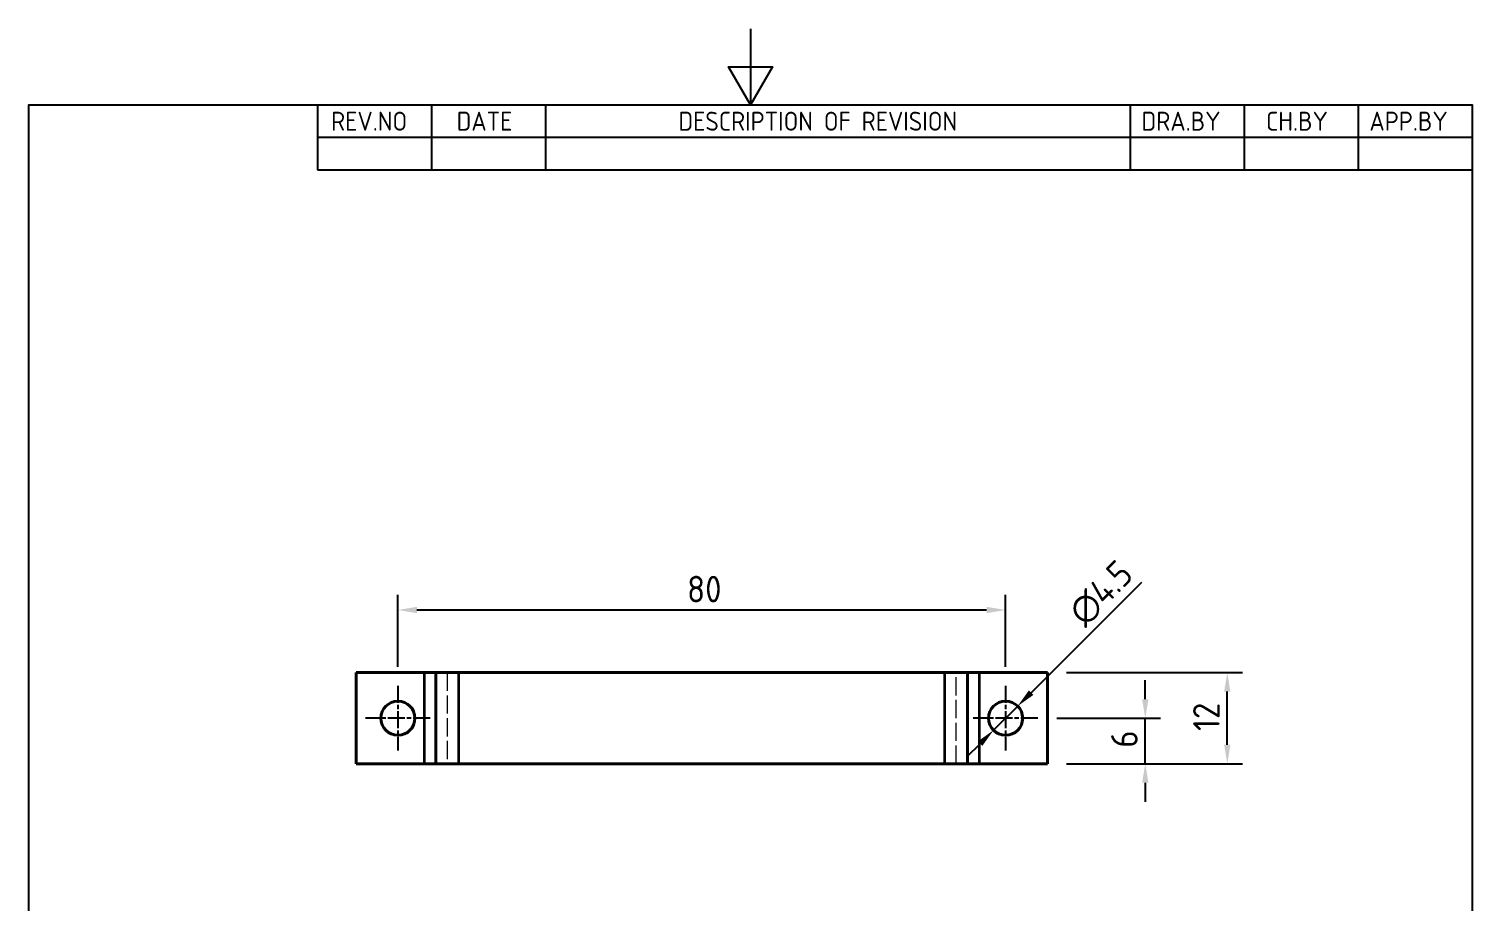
# Model space of a CAD drawing. Header units: millimetres. Extents: x 0 to 210, y 0 to 297.
# Drawn here: x 10 to 200, y 182 to 297 of the extents above; entities that cross this region are included whole.
import ezdxf

# ---------------------------------------------------------------- set-up
doc = ezdxf.new("R2010")
doc.units = ezdxf.units.MM
doc.linetypes.add('CHAIN', pattern=[0.35429999999999995, 0.2362, -0.0295, 0.0591, -0.0295])
doc.linetypes.add('DASHED', pattern=[0.2067, 0.1654, -0.0413])
doc.layers.get('0').update_dxf_attribs({"color": 3, "lineweight": 25})
for name, color, linetype, lineweight in [('가려진 것(ISO)', 2, 'DASHED', 18), ('가시적인 것(ISO)', 3, 'Continuous', 40), ('가시적인 좁은 것(ISO)', 3, 'Continuous', 35), ('경계(ISO)', 7, 'Continuous', 25), ('기호(ISO)', 5, 'Continuous', 25), ('중심 표식(ISO)', 1, 'Continuous', 25), ('치수(ISO)', 2, 'Continuous', 25)]:
    doc.layers.add(name, color=color, linetype=linetype, lineweight=lineweight)
doc.styles.add('ISO Proportiona M2B', font='isocp.shx')
doc.styles.add('치수 텍스트_PSTEK_POSCO', font='isocp.shx')
doc.dimstyles.new('치수_PSTEK_POSCO', dxfattribs={"dimtxt": 3.5, "dimasz": 2.5, "dimexe": 2, "dimexo": 2.5, "dimgap": 1, "dimtad": 1, "dimrnd": 1e-08, "dimdsep": 46, "dimtxsty": '치수 텍스트_PSTEK_POSCO', "dimcen": 0.09, "dimdle": 10, "dimclrd": 7, "dimclre": 7, "dimclrt": 2, "dimadec": 1, "dimazin": 2, "dimtfac": 1, "dimtmove": 0, "dimatfit": 3, "dimfxl": 0, "dimtolj": 1, "dimlwd": -1, "dimlwe": -1, "dimarcsym": 0})

# ---------------------------------------------------------------- blocks, each defined once
blk = doc.blocks.new('경계 Default Border')
at = {"layer": '경계(ISO)', "flags": 128}
for points in [[(105, 297.0000076293945), (105, 287.0000076293945), (102.1132469177246, 292.0000076293945), (107.8867530822754, 292.0000076293945), (105, 287.0000076293945)], [(10, 10), (10, 287.0000076293945), (200, 287.0000076293945), (200, 10), (10, 10)]]:
    blk.add_lwpolyline(points, dxfattribs=at)
blk = doc.blocks.new('*D21')
at = {"layer": 'Defpoints', "color": 0, "transparency": 16777216}
for p in [(138.5812764722454, 220.4514532709004), (58.58127647224541, 210.4514532709004), (138.5812764722454, 210.4514532709004)]:
    blk.add_point(p, dxfattribs=at)
at = {"layer": '치수(ISO)', "color": 7, "transparency": 16777216}
for p, q in [((58.58127647224541, 212.9514532709004), (58.58127647224541, 222.4514532709004)), ((138.5812764722454, 212.9514532709004), (138.5812764722454, 222.4514532709004)), ((61.08127647224541, 220.4514532709004), (136.0812764722454, 220.4514532709004))]:
    blk.add_line(p, q, dxfattribs=at)
for points in [[(61.08127647224541, 220.8681199375671), (61.08127647224541, 220.0347866042337), (58.58127647224541, 220.4514532709004)], [(136.0812764722454, 220.8681199375671), (136.0812764722454, 220.0347866042337), (138.5812764722454, 220.4514532709004)]]:
    blk.add_solid(points, dxfattribs=at)
at = {"layer": '치수(ISO)', "color": 2, "transparency": 16777216, "insert": (96.6548985194895, 223.2014532709004), "char_height": 3.5, "attachment_point": 4, "style": '치수 텍스트_PSTEK_POSCO'}
blk.add_mtext('\\A1;80', dxfattribs=at)
blk = doc.blocks.new('*D23')
at = {"layer": 'Defpoints', "color": 0, "transparency": 16777216}
for p in [(142.8312764722454, 206.2014532709004), (156.9702647932777, 206.2014532709004), (144.0812764722454, 200.2014532709004)]:
    blk.add_point(p, dxfattribs=at)
at = {"layer": '치수(ISO)', "color": 7, "transparency": 16777216}
for p, q in [((156.9702647932777, 208.7014532709004), (156.9702647932777, 211.2014532709004)), ((145.3312764722454, 206.2014532709004), (158.9702647932777, 206.2014532709004)), ((156.9702647932777, 200.2014532709004), (156.9702647932777, 206.2014532709004)), ((146.5812764722454, 200.2014532709004), (158.9702647932777, 200.2014532709004)), ((156.9702647932777, 197.7014532709004), (156.9702647932777, 195.2014532709004))]:
    blk.add_line(p, q, dxfattribs=at)
for points in [[(156.553598126611, 208.7014532709004), (157.3869314599443, 208.7014532709004), (156.9702647932777, 206.2014532709004)], [(156.553598126611, 197.7014532709004), (157.3869314599443, 197.7014532709004), (156.9702647932777, 200.2014532709004)]]:
    blk.add_solid(points, dxfattribs=at)
at = {"layer": '치수(ISO)', "color": 2, "transparency": 16777216, "insert": (154.2202647932776, 202.3099178378296), "char_height": 3.5, "attachment_point": 4, "rotation": 90, "style": '치수 텍스트_PSTEK_POSCO'}
blk.add_mtext('\\A1;6', dxfattribs=at)
blk = doc.blocks.new('*D24')
at = {"layer": 'Defpoints', "color": 0, "transparency": 16777216}
for p in [(144.0812764722454, 212.2014532709004), (167.7669963334245, 212.2014532709004), (144.0812764722454, 200.2014532709004)]:
    blk.add_point(p, dxfattribs=at)
at = {"layer": '치수(ISO)', "color": 7, "transparency": 16777216}
for p, q in [((146.5812764722454, 212.2014532709004), (169.7669963334245, 212.2014532709004)), ((167.7669963334245, 202.7014532709004), (167.7669963334245, 209.7014532709004)), ((146.5812764722454, 200.2014532709004), (169.7669963334245, 200.2014532709004))]:
    blk.add_line(p, q, dxfattribs=at)
for points in [[(167.3503296667578, 209.7014532709004), (168.1836630000911, 209.7014532709004), (167.7669963334245, 212.2014532709004)], [(167.3503296667578, 202.7014532709004), (168.1836630000911, 202.7014532709004), (167.7669963334245, 200.2014532709004)]]:
    blk.add_solid(points, dxfattribs=at)
at = {"layer": '치수(ISO)', "color": 2, "transparency": 16777216, "insert": (165.0166518452354, 204.5213499244437), "char_height": 3.5, "attachment_point": 4, "rotation": 90, "style": '치수 텍스트_PSTEK_POSCO'}
blk.add_mtext('\\A1;12', dxfattribs=at)
blk = doc.blocks.new('*D25')
at = {"layer": 'Defpoints', "color": 0, "transparency": 16777216}
for p in [(140.1722667299154, 207.7924435285698), (136.9902862145754, 204.6104630132308)]:
    blk.add_point(p, dxfattribs=at)
at = {"layer": '치수(ISO)', "color": 7, "transparency": 16777216}
for p, q in [((141.940033682882, 209.5602104815359), (156.5116057163203, 224.1317825149698)), ((136.9902862145754, 204.6104630132308), (140.1722667299154, 207.7924435285698)), ((135.2225192616087, 202.8426960602646), (133.4547523086421, 201.0749291072985))]:
    blk.add_line(p, q, dxfattribs=at)
for points in [[(141.6454058573877, 209.8548383070303), (142.2346615083764, 209.2655826560414), (140.1722667299154, 207.7924435285698)], [(134.9278914361144, 203.1373238857591), (135.5171470871031, 202.5480682347702), (136.9902862145754, 204.6104630132308)]]:
    blk.add_solid(points, dxfattribs=at)
at = {"layer": '치수(ISO)', "color": 2, "transparency": 16777216, "insert": (147.8177456983183, 219.3270097934959), "char_height": 3.5, "attachment_point": 4, "rotation": 44.999999999991296, "style": '치수 텍스트_PSTEK_POSCO'}
blk.add_mtext('\\A1;∅4.5', dxfattribs=at)

msp = doc.modelspace()

# ---------------------------------------------------------------- linework, layer by layer
at = {"layer": '가려진 것(ISO)', "ltscale": 14.5137882232666}
for p, q in [((65.0812764722454, 212.2014532709004), (65.08127647224542, 200.2014532709004)), ((132.0812764722454, 200.2014532709004), (132.0812764722454, 212.2014532709004))]:
    msp.add_line(p, q, dxfattribs=at)
at = {"layer": '가시적인 것(ISO)'}
for p, q in [((53.08127647224537, 212.2014532709004), (62.08127647224539, 212.2014532709004)), ((53.08127647224537, 212.2014532709004), (53.08127647224538, 200.2014532709004)), ((62.08127647224539, 212.2014532709004), (63.58127647224539, 212.2014532709004)), ((63.58127647224543, 200.2014532709004), (63.58127647224541, 212.2014532709004)), ((66.58127647224542, 212.2014532709004), (63.58127647224541, 212.2014532709004)), ((130.5812764722454, 212.2014532709004), (66.58127647224543, 212.2014532709004)), ((133.5812764722454, 212.2014532709004), (130.5812764722454, 212.2014532709004)), ((135.0812764722454, 212.2014532709004), (133.5812764722454, 212.2014532709004)), ((133.5812764722454, 212.2014532709004), (133.5812764722454, 200.2014532709004)), ((144.0812764722454, 212.2014532709004), (135.0812764722454, 212.2014532709004)), ((144.0812764722454, 200.2014532709004), (144.0812764722454, 212.2014532709004)), ((53.08127647224538, 200.2014532709004), (62.08127647224541, 200.2014532709004)), ((62.08127647224541, 200.2014532709004), (63.58127647224541, 200.2014532709004)), ((63.58127647224543, 200.2014532709004), (66.58127647224542, 200.2014532709004)), ((66.58127647224542, 200.2014532709004), (130.5812764722454, 200.2014532709004)), ((130.5812764722454, 200.2014532709004), (133.5812764722454, 200.2014532709004)), ((135.0812764722454, 200.2014532709004), (133.5812764722454, 200.2014532709004)), ((144.0812764722454, 200.2014532709004), (135.0812764722454, 200.2014532709004))]:
    msp.add_line(p, q, dxfattribs=at)
for centre in [(58.58127647224541, 206.2014532709004), (138.5812764722454, 206.2014532709003)]:
    msp.add_circle(centre, 2.25, dxfattribs=at)
at = {"layer": '가시적인 좁은 것(ISO)'}
for p, q in [((62.08127647224541, 200.2014532709004), (62.08127647224539, 212.2014532709004)), ((66.58127647224542, 212.2014532709004), (66.58127647224542, 200.2014532709004)), ((130.5812764722454, 200.2014532709004), (130.5812764722454, 212.2014532709004)), ((135.0812764722454, 212.2014532709004), (135.0812764722454, 200.2014532709004))]:
    msp.add_line(p, q, dxfattribs=at)
at = {"layer": '기호(ISO)'}
for p, q in [((48.00000000000001, 287.0000076293945), (200, 287.0000076293945)), ((48.00000000000001, 287.0000076293945), (48.00000000000001, 282.7200076293945)), ((63.00000000000001, 287.0000076293945), (63.00000000000001, 282.7200076293945)), ((78, 287.0000076293945), (78, 282.7200076293945)), ((155, 287.0000076293945), (155, 282.7200076293945)), ((170, 287.0000076293945), (170, 282.7200076293945)), ((185, 287.0000076293945), (185, 282.7200076293945)), ((200, 287.0000076293945), (200, 282.7200076293945)), ((48.00000000000001, 282.7200076293945), (200, 282.7200076293945)), ((48.00000000000001, 282.7200076293945), (48.00000000000001, 278.4400076293945)), ((63.00000000000001, 282.7200076293945), (63.00000000000001, 278.4400076293945)), ((78, 282.7200076293945), (78, 278.4400076293945)), ((155, 282.7200076293945), (155, 278.4400076293945)), ((170, 282.7200076293945), (170, 278.4400076293945)), ((185, 282.7200076293945), (185, 278.4400076293945)), ((200, 282.7200076293945), (200, 278.4400076293945)), ((48.00000000000001, 278.4400076293945), (200, 278.4400076293945))]:
    msp.add_line(p, q, dxfattribs=at)
at = {"layer": '중심 표식(ISO)', "linetype": 'CHAIN', "ltscale": 9.445162773132324}
for p, q in [((58.58127647224541, 210.4514532709004), (58.58127647224541, 201.9514532709004)), ((138.5812764722454, 210.4514532709004), (138.5812764722454, 201.9514532709004)), ((62.8312764722454, 206.2014532709004), (54.33127647224541, 206.2014532709004)), ((142.8312764722454, 206.2014532709004), (134.3312764722454, 206.2014532709004))]:
    msp.add_line(p, q, dxfattribs=at)

# ---------------------------------------------------------------- block references
msp.add_blockref('경계 Default Border', (0, 0))

# ---------------------------------------------------------------- texts
at = {"layer": '기호(ISO)', "color": 2, "char_height": 2.5, "attachment_point": 7, "style": 'ISO Proportiona M2B'}
for s, insert in [('REV.NO', (49.7871163682308, 283.5831900503393)), ('DATE', (66.31423177283666, 283.5831900503393)), ('DESCRIPTION OF REVISION', (95.50702043336295, 283.5831900503393)), ('DRA.BY', (156.4757339553203, 283.5831900503393)), ('CH.BY', (172.8642915086116, 283.5831900503393)), ('APP.BY', (186.4777339604403, 283.5831900503393))]:
    msp.add_mtext(s, dxfattribs=dict(at, insert=insert))

# ---------------------------------------------------------------- dimensions: what is measured, and where the dimension line sits
at = {"layer": '치수(ISO)', "color": 7}
dim = msp.add_diameter_dim_2p(p1=(136.9902862145754, 204.6104630132308), p2=(140.1722667299154, 207.7924435285698), dimstyle='치수_PSTEK_POSCO', override={"dimdec": 2, "dimlfac": 0.9999999999999873, "dimtp": 0, "dimtm": -0, "dimtdec": 2, "dimatfit": 2}, dxfattribs=at)
dim.commit()
dim.dimension.update_dxf_attribs({"geometry": '*D25', "text_midpoint": (152.7833941408573, 220.403570939508), "dimtype": 163})
for base, p1, p2, angle, override, picture, middle in [((138.5812764722454, 220.4514532709004), (58.58127647224541, 210.4514532709004), (138.5812764722454, 210.4514532709004), 180, {"dimdec": 2, "dimtp": 0, "dimtm": -0, "dimtdec": 2, "dimtofl": 0, "dimatfit": 1}, '*D21', (98.5812764722454, 220.4514532709004)), ((156.9702647932777, 206.2014532709004), (144.0812764722454, 200.2014532709004), (142.8312764722454, 206.2014532709004), 90, {"dimdec": 2, "dimtp": 0, "dimtm": -0, "dimtdec": 2, "dimtofl": 1, "dimatfit": 1}, '*D23', (156.9702647932776, 203.2014532709004)), ((167.7669963334245, 212.2014532709004), (144.0812764722454, 200.2014532709004), (144.0812764722454, 212.2014532709004), 90, {"dimdec": 2, "dimtp": 0, "dimtm": -0, "dimtdec": 2, "dimtofl": 0, "dimatfit": 1}, '*D24', (167.7669963334244, 206.2014532709004))]:
    dim = msp.add_linear_dim(base=base, p1=p1, p2=p2, angle=angle, dimstyle='치수_PSTEK_POSCO', override=override, dxfattribs=at)
    dim.commit()
    dim.dimension.update_dxf_attribs({"geometry": picture, "text_midpoint": middle, "dimtype": 160})

doc.saveas('drawing.dxf')
